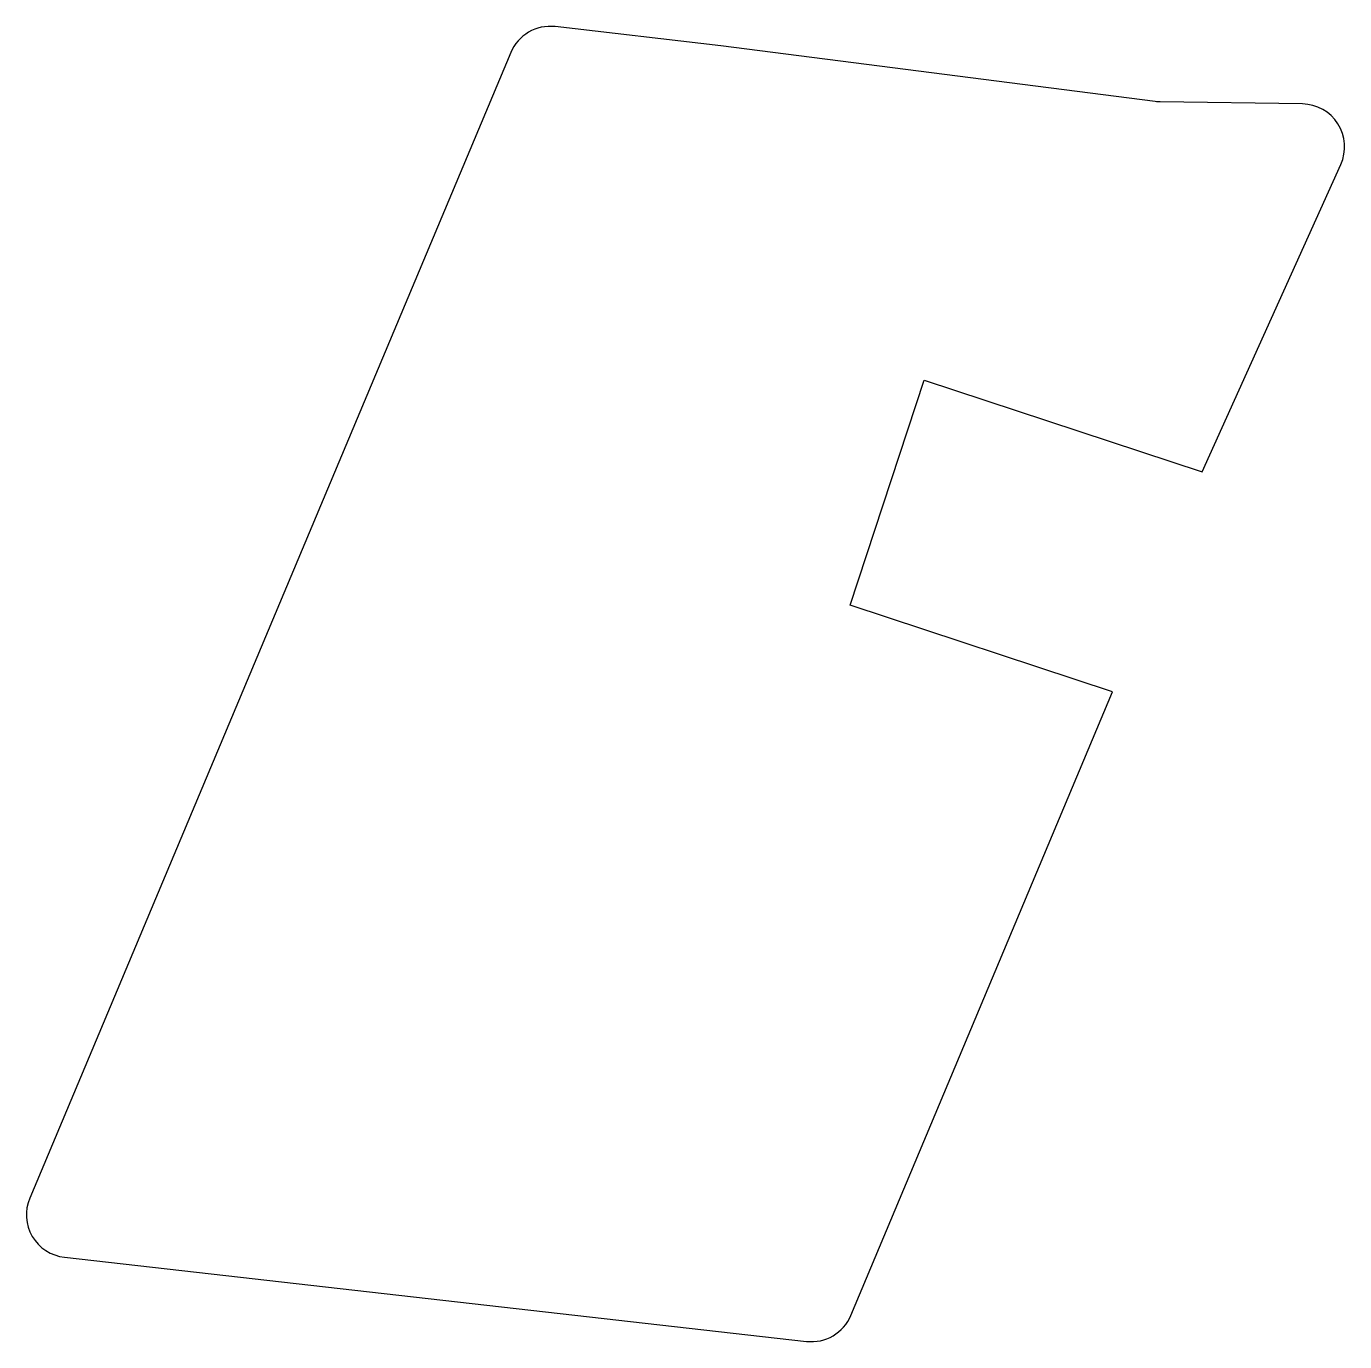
# Model space of a CAD drawing. Extents: x 90.7 to 152.9, y 98.7 to 160.7.
import ezdxf

# ---------------------------------------------------------------- set-up
doc = ezdxf.new("R2010")
doc.units = 0

msp = doc.modelspace()

# ---------------------------------------------------------------- linework, layer by layer
msp.add_lwpolyline([(152.682, 154.165, 0.539817), (150.87, 157.016), (144.16, 157.113, -0.028228), (143.932, 157.13), (123.456, 159.752), (115.649, 160.662, 0.333968), (113.552, 159.437), (90.882, 105.442, 0.500275), (92.517, 102.652), (127.5, 98.688, 0.333189), (129.591, 99.914), (141.917, 129.3), (129.553, 133.394), (133.049, 143.991), (146.146, 139.671), (146.146, 139.671), (152.682, 154.165)], format="xyb", close=True)

doc.saveas('drawing.dxf')
